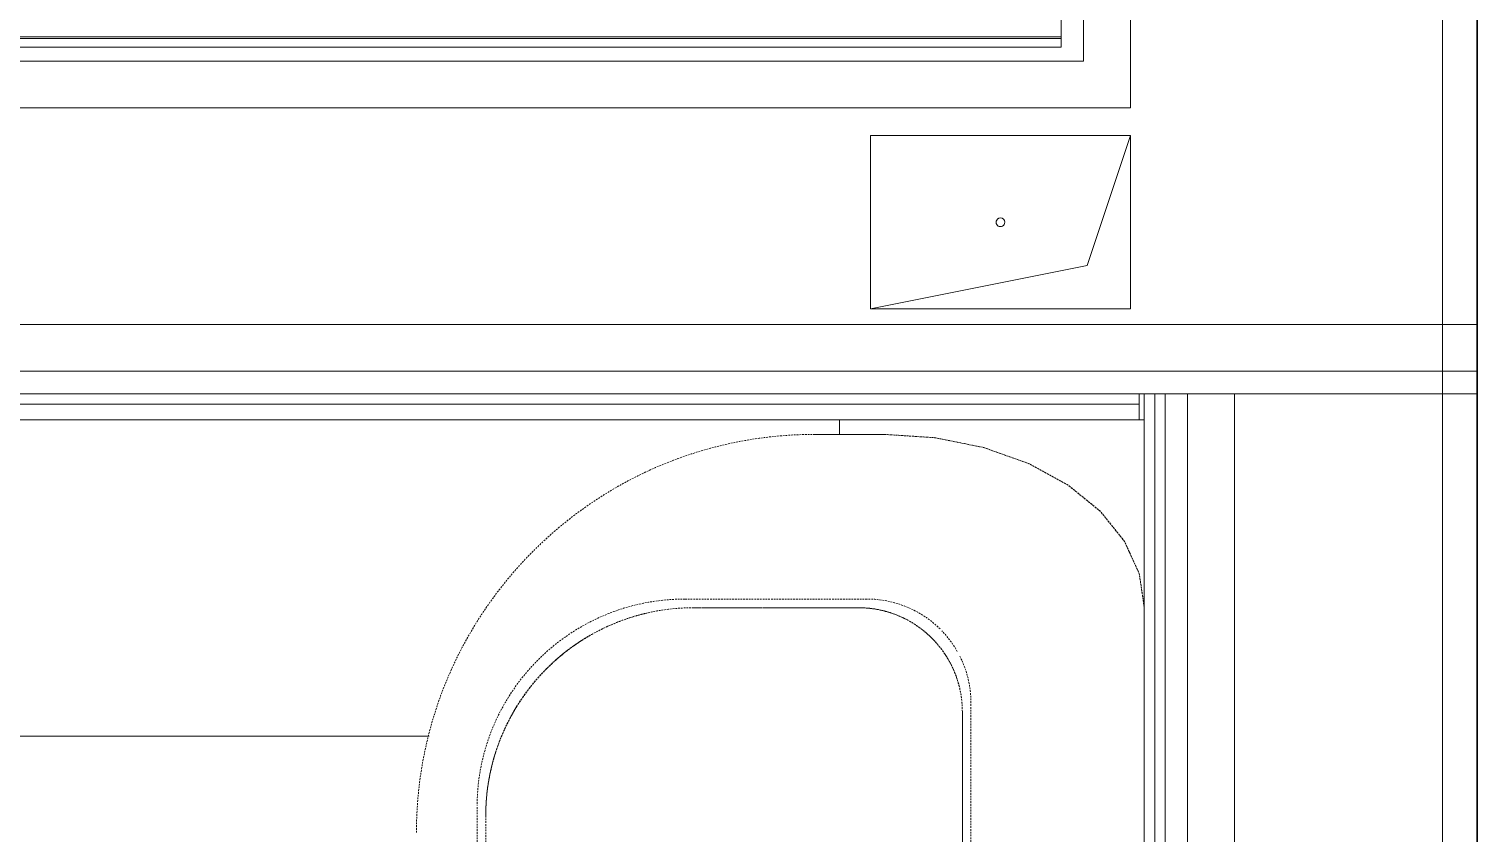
# Model space of a CAD drawing. Header units: millimetres. Extents: x -10915 to 60194, y -32941 to 46712.
# Drawn here: x 40749 to 41585, y 15630 to 16094 of the extents above; entities that cross this region are included whole.
import ezdxf

# ---------------------------------------------------------------- set-up
doc = ezdxf.new("R2010")
doc.units = ezdxf.units.MM
doc.linetypes.add('200_ШТРИХ_ш1п0_6_', pattern=[1.6, 1, -0.6])
for name, color, linetype, lineweight in [('Обобщенные модели', 7, 'Continuous', 18), ('Перекрытие', 7, 'Continuous', 18), ('Перекрытие штриховка', 7, 'Continuous', 18), ('Сантехника', 7, 'Continuous', 18), ('Стены несущие', 7, 'Continuous', 30), ('Стены отделка', 7, 'Continuous', 30), ('Стены штриховка', 7, 'Continuous', 9)]:
    doc.layers.add(name, color=color, linetype=linetype, lineweight=lineweight)

# ---------------------------------------------------------------- blocks, each defined once
blk = doc.blocks.new('GM_Отверстие прямоугольное _в плите_ - Отверстие-1433033-План полов 2-го этажа')
at = {"layer": 'Обобщенные модели'}
for p, q in [((-75, -50), (-75, 50)), ((-75, 50), (75, 50)), ((75, 50), (-75, 50)), ((-75, 50), (-75, -50)), ((-50, 25), (75, 50)), ((75, 50), (75, -50)), ((75, -50), (75, 50)), ((-75, -50), (-50, 25)), ((75, -50), (-75, -50)), ((-75, -50), (75, -50))]:
    blk.add_line(p, q, dxfattribs=at)
for start, end in [(360, 180), (180, 360), (60, 165), (300, 360), (195, 270)]:
    blk.add_arc((0, 0), 2.5, start, end, dxfattribs=at)
blk = doc.blocks.new('ADSK_Умывальник с 3 смесителемями - Умывальник 2-6172343-План полов 2-го этажа')
at = {"layer": 'Сантехника', "color": 253, "linetype": '200_ШТРИХ_ш1п0_6_', "true_color": 0xa3a3a3}
blk.add_line((-1112.5, 0), (1112.5, 0), dxfattribs=at)
at = {"layer": 'Сантехника', "color": 251, "linetype": '200_ШТРИХ_ш1п0_6_', "true_color": 0x666666}
for p, q in [((-527.81, -100), (-1057.5, -100)), ((-527.38, -105), (-1052.5, -105)), ((-1052.5, -105), (-527.38, -105)), ((-1212.5, -190), (-1212.5, -150)), ((-1117.5, -160), (-1117.5, -265)), ((-1112.5, -165), (-1112.5, -260)), ((-1112.5, -260), (-1112.5, -165)), ((-992.5, -380), (992.5, -380)), ((992.5, -380), (-992.5, -380)), ((-997.5, -385), (997.5, -385))]:
    blk.add_line(p, q, dxfattribs=at)
at = {"layer": 'Сантехника', "linetype": '200_ШТРИХ_ш1п0_6_'}
for p, q in [((-1052.5, -105), (-527.38, -105)), ((-1212.5, -150), (-1212.5, -190)), ((-1112.5, -260), (-1112.5, -165)), ((992.5, -380), (-992.5, -380))]:
    blk.add_line(p, q, dxfattribs=at)
at = {"layer": 'Сантехника', "linetype": '200_ШТРИХ_ш1п0_6_', "flags": 128}
blk.add_lwpolyline([(-1112.5, 0), (-1132.01, -2.88), (-1150.77, -11.42), (-1168.06, -25.28), (-1183.21, -43.93), (-1195.65, -66.66), (-1204.89, -92.6), (-1210.58, -120.74), (-1212.5, -150)], dxfattribs=at)
at = {"layer": 'Сантехника', "color": 251, "linetype": '200_ШТРИХ_ш1п0_6_', "true_color": 0x666666, "flags": 128}
blk.add_lwpolyline([(-1212.5, -150), (-1210.58, -120.74), (-1204.89, -92.6), (-1195.65, -66.66), (-1183.21, -43.93), (-1168.06, -25.28), (-1150.77, -11.42), (-1132.01, -2.88), (-1112.5, 0)], dxfattribs=at)
at = {"layer": 'Сантехника', "color": 251, "linetype": '200_ШТРИХ_ш1п0_6_', "true_color": 0x666666}
for centre, radius, start, end in [((-1057.5, -160), 60, 90, 116.70918), ((-1052.5, -165), 60, 90, 180), ((-1057.5, -160), 60, 119.70781, 134.04451), ((-1052.5, -165), 60, 108.5633, 118.10493), ((-1052.5, -165), 60, 90, 102.85714), ((-1052.5, -165), 60, 123.41527, 132.25371), ((-1057.5, -160), 60, 135.39581, 180), ((-1052.5, -165), 60, 137.73881, 146.57593), ((-1052.5, -165), 60, 151.88824, 161.42318), ((-1052.5, -165), 60, 165.96076, 180), ((-982.5, -190), 230, 180, 270), ((-997.5, -265), 120, 180, 269.58633), ((-992.5, -260), 120, 180, 196.00703), ((-992.5, -260), 120, 180, 193.50446), ((-992.5, -260), 120, 195.99255, 209.00435), ((-992.5, -260), 120, 196.01285, 253.98957), ((-992.5, -260), 120, 211.49118, 224.99651), ((-992.5, -260), 120, 225, 238.50165), ((-992.5, -260), 120, 240.9904, 254.0028), ((-992.5, -260), 120, 253.99491, 270), ((-992.5, -260), 120, 256.48891, 270)]:
    blk.add_arc(centre, radius, start, end, dxfattribs=at)
at = {"layer": 'Сантехника', "linetype": '200_ШТРИХ_ш1п0_6_'}
for centre, radius, start, end in [((-1052.5, -165), 60, 90, 180), ((-1052.5, -165), 60, 104.03293, 108.5633), ((-1052.5, -165), 60, 118.10493, 123.41527), ((-1052.5, -165), 60, 132.25371, 137.73881), ((-1052.5, -165), 60, 146.57593, 151.88824), ((-1052.5, -165), 60, 161.42318, 165.96076), ((-982.5, -190), 230, 180, 270), ((-992.5, -260), 120, 180, 270), ((-992.5, -260), 120, 193.50446, 195.99255), ((-992.5, -260), 120, 209.00435, 211.49118), ((-992.5, -260), 120, 238.50165, 240.9904), ((-992.5, -260), 120, 254.0028, 256.48891)]:
    blk.add_arc(centre, radius, start, end, dxfattribs=at)

msp = doc.modelspace()

# ---------------------------------------------------------------- hatches: boundary and pattern name
at = {"layer": 'Перекрытие штриховка', "lineweight": 9, "true_color": 0x787878}
h = msp.add_hatch(dxfattribs=at)
h.set_pattern_fill('FP_52', color=8, style=0, pattern_type=2)
h.set_pattern_definition([(270, (40616.7, 16285.66), (600, 4e-14), []), (0, (40616.7, 16285.66), (0, 600), [])])
h.paths.add_polyline_path([(38891.565, 12210.656), (38899.35, 12210.656), (38911.113, 12230.547), (38920.863, 12224.918), (38924.113, 12230.547), (38958.565, 12210.656), (39785.565, 12210.656), (39785.565, 12217.156), (39769.065, 12217.156), (39769.065, 12244.156), (39757.565, 12244.156), (39757.565, 12250.656), (39817.063, 12250.656), (39817.063, 12650.656), (39844.565, 12650.656), (39844.565, 12703.656), (40016.713, 12703.656), (40016.713, 13450.174), (41125.433, 13450.174), (41101.942, 13458.746), (41059.597, 13485.353), (41023.179, 13521.771), (40995.777, 13565.381), (40978.767, 13613.994), (40973, 13665.174), (40974.127, 15640.174), (40978.767, 15681.354), (40995.777, 15729.967), (41023.179, 15773.576), (41059.597, 15809.995), (41103.207, 15837.397), (41151.82, 15854.407), (41203, 15860.174), (41258, 15859.189), (41272.264, 15858.252), (41300.403, 15852.562), (41330, 15841.316), (41349.066, 15830.884), (41367.72, 15815.731), (41381.582, 15798.442), (41390.118, 15779.683), (41393, 15760.174), (41393, 15868.581), (39945, 15868.581), (39945, 16098.581), (38642.915, 16098.581), (38683.098, 12703.656), (38814.565, 12703.656), (38814.565, 12250.656), (38901.565, 12250.656), (38901.565, 12244.156), (38890.065, 12244.156), (38890.065, 12217.156), (38873.565, 12217.156), (38873.565, 12210.656), (38886.071, 12210.656), (38887.445, 12213.036), (38890.065, 12211.522)])
h.paths.add_polyline_path([(38610.529, 12650.656), (38610.529, 12670.656), (38650.296, 12670.656), (38650.1, 12671.125), (38610.301, 12670.04)])
h.paths.add_polyline_path([(41328.607, 13450.174), (41393, 13450.174), (41393, 13535.174), (41390.118, 13515.665), (41381.582, 13496.905), (41367.72, 13479.617), (41349.066, 13464.463), (41323.74, 13450.174), (41326.336, 13450.174)])
h.paths.add_polyline_path([(38570.323, 19459.132), (38603.321, 19459.521), (38603.217, 19468.327), (38570.214, 19468.327)])

# ---------------------------------------------------------------- linework, layer by layer
at = {"layer": 'Перекрытие'}
msp.add_line((41390, 15868.581), (41393, 15868.581), dxfattribs=at)
at = {"layer": 'Перекрытие', "color": 253, "true_color": 0xa3a3a3}
msp.add_line((41393, 15819.43), (41393, 13450.174), dxfattribs=at)
at = {"layer": 'Стены несущие'}
msp.add_line((41585, 20091.318), (41585, 13758.96), dxfattribs=at)
at = {"layer": 'Стены отделка', "lineweight": 9}
for p, q in [((41565, 20091.318), (41565, 13783.125)), ((41345, 16083.581), (41345, 20051.318)), ((41385, 16048.581), (41385, 20051.318)), ((41345, 16088.581), (39961, 16088.581)), ((39960, 16083.581), (41345, 16083.581)), ((40001, 16048.581), (41385, 16048.581)), ((41585, 15923.581), (40001, 15923.581)), ((39960, 15883.581), (41585, 15883.581)), ((41390, 15883.581), (41390, 15868.581)), ((41393, 15883.581), (41393, 15819.43)), ((41405, 13435.174), (41405, 15883.581)), ((41445, 13435.174), (41445, 15883.581)), ((39945, 15868.581), (41390, 15868.581))]:
    msp.add_line(p, q, dxfattribs=at)
at = {"layer": 'Стены штриховка'}
for p, q in [((41358, 16075.581), (41358, 20051.318)), ((41345, 16089.581), (39954, 16089.581)), ((41358, 16075.581), (39974, 16075.581)), ((41585, 15896.581), (39974, 15896.581)), ((39954, 15877.581), (41390, 15877.581)), ((41399, 15883.581), (41399, 13450.174)), ((41418, 13435.174), (41418, 15883.581))]:
    msp.add_line(p, q, dxfattribs=at)

# ---------------------------------------------------------------- block references
at = {"layer": 'Обобщенные модели', "rotation": 180}
msp.add_blockref('GM_Отверстие прямоугольное _в плите_ - Отверстие-1433033-План полов 2-го этажа', (41310, 15982.541), dxfattribs=at)
at = {"layer": 'Сантехника', "color": 254, "linetype": '200_ШТРИХ_ш1п0_6_', "true_color": 0xdddddd, "rotation": 269.9999999999992}
msp.add_blockref('ADSK_Умывальник с 3 смесителемями - Умывальник 2-6172343-План полов 2-го этажа', (41393, 14647.674), dxfattribs=at)

doc.saveas('drawing.dxf')
